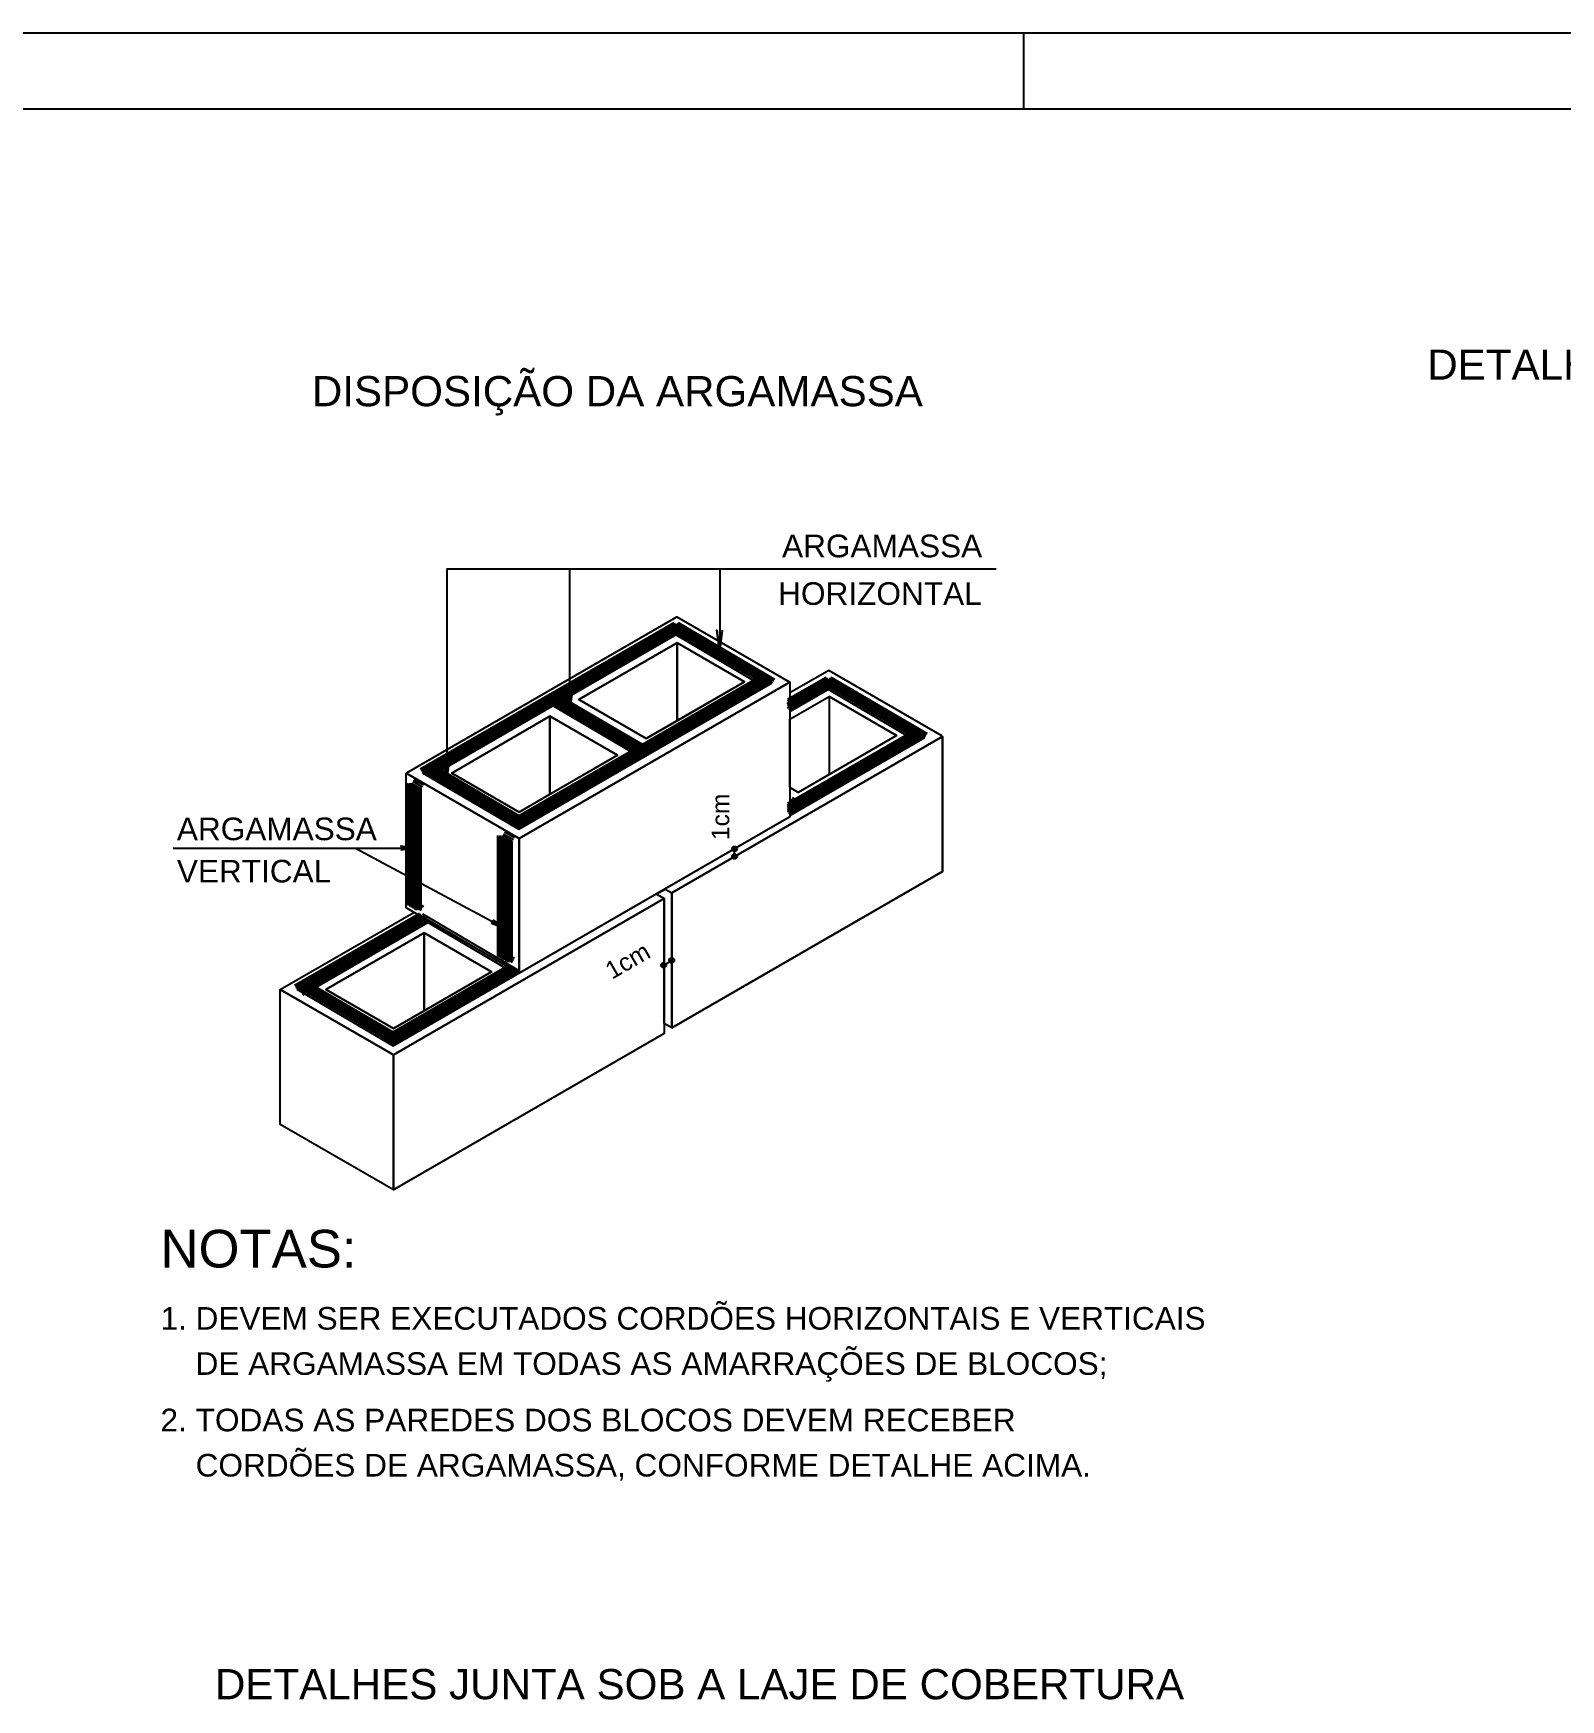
# Model space of a CAD drawing. Extents: x 0 to 119, y 0 to 84.
# Drawn here: x 31.77 to 52.03, y 62 to 84.1 of the extents above; entities that cross this region are included whole.
import ezdxf

# ---------------------------------------------------------------- set-up
doc = ezdxf.new("R2010")
doc.units = 0
doc.header["$MEASUREMENT"] = 0
for name, color, linetype in [('15', 12, 'CONTINUOUS'), ('32', 250, 'CONTINUOUS'), ('36', 7, 'CONTINUOUS'), ('4', 5, 'CONTINUOUS'), ('40', 7, 'CONTINUOUS'), ('7', 232, 'CONTINUOUS')]:
    doc.layers.add(name, color=color, linetype=linetype)
doc.styles.add('TQS_ARIAL', font='arial.ttf')

msp = doc.modelspace()

# ---------------------------------------------------------------- linework, layer by layer
at = {"layer": '36', "color": 7, "linetype": 'Continuous'}
for p, q in [((40.305823, 76.016999), (40.305823, 74.983475)), ((42.318172, 75.651329), (41.802061, 75.353356)), ((43.818087, 74.785387), (42.318172, 75.651329)), ((42.32192, 75.304321), (42.32192, 74.270799)), ((38.619872, 75.043564), (38.619872, 74.010042)), ((41.068628, 73.185327), (41.068628, 73.28533)), ((36.951425, 72.173448), (36.951425, 71.139926)), ((40.127078, 71.744616), (40.235124, 71.806997))]:
    msp.add_line(p, q, dxfattribs=at)
for points in [[(40.9171, 76.996958), (37.251967, 76.996958), (37.251967, 74.190618), (37.212856, 74.487686), (37.251967, 74.190618), (37.291076, 74.487686)], [(42.546756, 76.996958), (38.881623, 76.996958), (38.881623, 75.072745), (38.842512, 75.369814), (38.881623, 75.072745), (38.920733, 75.369814)], [(44.536552, 76.996958), (40.871419, 76.996958), (40.871419, 75.890842), (40.832308, 76.18791), (40.871419, 75.890842), (40.910528, 76.18791)], [(36.712585, 74.291643), (40.302073, 76.364005), (41.80199, 75.498065), (38.212511, 73.425644), (36.712624, 74.291621)], [(39.003413, 75.265059), (40.305823, 76.016999), (41.200854, 75.500247), (39.898495, 74.748293), (39.003409, 75.265063)], [(40.305823, 76.016999), (39.003416, 75.26506), (39.898495, 74.748293), (40.305823, 74.983475), (40.305823, 76.016999)], [(40.305823, 76.016999), (40.305823, 74.983475), (41.200854, 75.500247), (40.305823, 76.016999)], [(38.212545, 73.425625), (41.802061, 75.498023), (41.802061, 73.708799), (38.212545, 71.636323), (38.212511, 73.425644)], [(38.212545, 73.425625), (41.802061, 75.498023), (41.802061, 73.708799), (38.212512, 71.636343), (38.212545, 73.425625)], [(42.32192, 75.304321), (42.32192, 74.270799), (41.914592, 74.035617), (41.802061, 74.100586), (41.802061, 75.004181), (42.32192, 75.304321)], [(41.802061, 75.004181), (42.32192, 75.304321), (43.216951, 74.787571), (41.914592, 74.035617), (41.802061, 74.100586)], [(42.32192, 75.304321), (42.32192, 74.270799), (43.216951, 74.787571), (42.32192, 75.304321)], [(37.317462, 74.291624), (38.619872, 75.043564), (39.514903, 74.526812), (38.212544, 73.774858), (37.317458, 74.291628)], [(38.619872, 75.043564), (37.317465, 74.291625), (38.212544, 73.774858), (38.619872, 74.010042), (38.619872, 75.043564)], [(38.619872, 75.043564), (38.619872, 74.010042), (39.514903, 74.526812), (38.619872, 75.043564)], [(40.235124, 72.701647), (43.824639, 74.774046), (43.824639, 72.984823), (40.235091, 70.912366), (40.235124, 72.701647)], [(40.235124, 72.701609), (40.235124, 70.912347), (43.824639, 72.984785), (43.824567, 74.773967), (40.235124, 72.701609)], [(43.824567, 74.774004), (43.824639, 74.333277)], [(36.712624, 74.291621), (38.212511, 73.425644), (38.212545, 71.636323), (36.712624, 72.502325), (36.712585, 74.291643)], [(36.712624, 74.291621), (38.212511, 73.425644), (38.212545, 71.636362), (36.712624, 72.502325), (36.712624, 74.291621)], [(33.625353, 73.295207), (36.839046, 73.295207), (36.640793, 73.321308), (36.839046, 73.295207), (36.640793, 73.269106)], [(36.043535, 73.295207), (38.031211, 72.228375), (37.844185, 72.299133), (38.031211, 72.228375), (37.868872, 72.345128)], [(40.146346, 72.752903), (40.235124, 72.701647), (40.235124, 70.912347), (40.133614, 70.970955), (40.133542, 72.627949), (40.028557, 72.684833), (40.146346, 72.752903)], [(40.146346, 72.752903), (40.235089, 72.701666), (40.235124, 70.912347), (40.133614, 70.970955)], [(40.031798, 72.686686), (40.133542, 72.627949), (36.544065, 70.555529), (35.044178, 71.421505), (36.81474, 72.443771)], [(36.544098, 70.555509), (40.133614, 72.627909), (40.133614, 70.838684), (36.544098, 68.766209), (36.544065, 70.555529)], [(36.544098, 70.555509), (40.133614, 72.627909), (40.133614, 70.838684), (36.544066, 68.766227), (36.544098, 70.555509)], [(35.649016, 71.421508), (36.951425, 72.173448), (37.846455, 71.656698), (36.544096, 70.904744), (35.64901, 71.421514)], [(36.951425, 72.173448), (35.649018, 71.42151), (36.544096, 70.904744), (36.951425, 71.139926), (36.951425, 72.173448)], [(36.951425, 72.173448), (36.951425, 71.139926), (37.846455, 71.656698), (36.951425, 72.173448)], [(35.044178, 71.421505), (36.544065, 70.555529), (36.544098, 68.766209), (35.044178, 69.63221), (35.044137, 71.421528)], [(35.044178, 71.421505), (36.544065, 70.555529), (36.544098, 68.766247), (35.044178, 69.63221), (35.044178, 71.421505)]]:
    msp.add_lwpolyline(points, dxfattribs=at)
for centre, radius in [((41.068628, 73.28533), 0.033294), ((41.068628, 73.185327), 0.033294), ((41.068628, 73.28533), 0.016597), ((41.068628, 73.185327), 0.016597), ((40.235124, 71.806997), 0.033294), ((40.235124, 71.806997), 0.016597), ((40.127078, 71.744616), 0.033294), ((40.127078, 71.744616), 0.016597)]:
    msp.add_circle(centre, radius, dxfattribs=at)
at = {"layer": '4', "color": 5, "linetype": 'Continuous'}
for p, q in [((36.900385, 74.348188), (40.261487, 76.288721)), ((36.915385, 74.322207), (40.276487, 76.26274)), ((36.923146, 74.33535), (40.284053, 76.275769)), ((36.930385, 74.296226), (40.291487, 76.236759)), ((36.938146, 74.309369), (40.299053, 76.249788)), ((36.947166, 74.320938), (40.308073, 76.261358)), ((36.947166, 74.320938), (40.284352, 76.247662)), ((36.962166, 74.294957), (40.323073, 76.235378)), ((36.97165, 74.306525), (40.332557, 76.246946)), ((36.995714, 74.292194), (40.356817, 76.232728)), ((40.22559, 76.232906), (41.502838, 75.482699)), ((40.252708, 76.248403), (41.529956, 75.498196)), ((40.259581, 76.235434), (41.536829, 75.485228)), ((40.274774, 76.261302), (41.552023, 75.511096)), ((40.28484, 76.249846), (41.562088, 75.49964)), ((40.291487, 76.236759), (41.568736, 75.486553)), ((40.300033, 76.275714), (41.577282, 75.525508)), ((40.306681, 76.262627), (41.58393, 75.512421)), ((40.321875, 76.288495), (41.599123, 75.538289)), ((36.953146, 74.283388), (40.314053, 76.223808)), ((36.962166, 74.294957), (40.299352, 76.221681)), ((36.977166, 74.268976), (40.338073, 76.209397)), ((36.977166, 74.268976), (40.314352, 76.195701)), ((36.98665, 74.280545), (40.347557, 76.220965)), ((37.00165, 74.254564), (40.362557, 76.194984)), ((37.010714, 74.266213), (40.371817, 76.206748)), ((37.025714, 74.240232), (40.386817, 76.180767)), ((40.195202, 76.18117), (41.472451, 75.430964)), ((40.210396, 76.207038), (41.487644, 75.456831)), ((40.22232, 76.196667), (41.499569, 75.446461)), ((40.237514, 76.222535), (41.514763, 75.472328)), ((40.244387, 76.209566), (41.521635, 75.45936)), ((40.269646, 76.223978), (41.546894, 75.473772)), ((38.082304, 73.653973), (41.37472, 75.554852)), ((38.097304, 73.627993), (41.38972, 75.528871)), ((38.104202, 73.641551), (41.39662, 75.542429)), ((38.112304, 73.602012), (41.40472, 75.50289)), ((38.119202, 73.61557), (41.41162, 75.516448)), ((38.129398, 73.626905), (41.43447, 75.53509)), ((38.134202, 73.589589), (41.42662, 75.490467)), ((38.144398, 73.600924), (41.44947, 75.509109)), ((38.15377, 73.612677), (41.458842, 75.52086)), ((38.159398, 73.574943), (41.46447, 75.483128)), ((38.16877, 73.586696), (41.473842, 75.494879)), ((38.177633, 73.59798), (41.538736, 75.538514)), ((38.18377, 73.560715), (41.488842, 75.468898)), ((38.192633, 73.571999), (41.553736, 75.512534)), ((38.207633, 73.546018), (41.568736, 75.486553)), ((38.693335, 75.348261), (39.970582, 74.598056)), ((41.772061, 75.2691), (42.284064, 75.564707)), ((41.772061, 75.243121), (42.306631, 75.551755)), ((41.772061, 75.186294), (42.355135, 75.522932)), ((41.772061, 75.158069), (42.379394, 75.508713)), ((41.787061, 75.24312), (42.299064, 75.538726)), ((41.787061, 75.21714), (42.321631, 75.525774)), ((41.787061, 75.160313), (42.370135, 75.496951)), ((41.787061, 75.132088), (42.394394, 75.482732)), ((41.802061, 75.217139), (42.314064, 75.512745)), ((41.802061, 75.191159), (42.336631, 75.499794)), ((41.802061, 75.134333), (42.385135, 75.47097)), ((41.802061, 75.106107), (42.409394, 75.456751)), ((42.127301, 75.350658), (42.127301, 75.350658)), ((42.127301, 75.350658), (42.127301, 75.350658)), ((42.127301, 75.350658), (42.127301, 75.350658)), ((42.217779, 75.457154), (43.495027, 74.70695)), ((42.219045, 75.403625), (42.219045, 75.403625)), ((42.219045, 75.403625), (42.219045, 75.403625)), ((42.219045, 75.403625), (42.219045, 75.403625)), ((42.232973, 75.483022), (43.510221, 74.732817)), ((42.244897, 75.472651), (43.522147, 74.722445)), ((42.248166, 75.50889), (43.525415, 74.758685)), ((42.260091, 75.498519), (43.537341, 74.748313)), ((42.266964, 75.485551), (43.544213, 74.735346)), ((42.275285, 75.524387), (43.552535, 74.774181)), ((42.282157, 75.511418), (43.559407, 74.761214)), ((42.292224, 75.499963), (43.569472, 74.749758)), ((42.297351, 75.537286), (43.574601, 74.787082)), ((42.307418, 75.525831), (43.584666, 74.775626)), ((42.310788, 75.456594), (42.310788, 75.456594)), ((42.310788, 75.456594), (42.310788, 75.456594)), ((42.310788, 75.456594), (42.310788, 75.456594)), ((42.314064, 75.512745), (43.591314, 74.762539)), ((42.322612, 75.551699), (43.59986, 74.801494)), ((42.329258, 75.538613), (43.606508, 74.788407)), ((42.344452, 75.564481), (43.621702, 74.814275)), ((38.566665, 75.240936), (39.843914, 74.490729)), ((38.581859, 75.266803), (39.859108, 74.516597)), ((38.592405, 75.255595), (39.869654, 74.505389)), ((38.597053, 75.292671), (39.874301, 74.542465)), ((38.607599, 75.281463), (39.884847, 74.531257)), ((38.61585, 75.269332), (39.893098, 74.519125)), ((38.622793, 75.307331), (39.900041, 74.557124)), ((38.631044, 75.2952), (39.908292, 74.544993)), ((38.642504, 75.284518), (39.919752, 74.534312)), ((38.646238, 75.321067), (39.923486, 74.570861)), ((38.657697, 75.310386), (39.934946, 74.56018)), ((38.662948, 75.296525), (39.940194, 74.54632)), ((38.672891, 75.336254), (39.95014, 74.586048)), ((38.678141, 75.322393), (39.955388, 74.572188)), ((41.852072, 75.191754), (41.852072, 75.191754)), ((41.852072, 75.191754), (41.852072, 75.191754)), ((41.852072, 75.191754), (41.852072, 75.191754)), ((41.943815, 75.244721), (41.943815, 75.244721)), ((41.943815, 75.244721), (41.943815, 75.244721)), ((41.943815, 75.244721), (41.943815, 75.244721)), ((42.035558, 75.297689), (42.035558, 75.297689)), ((42.035558, 75.297689), (42.035558, 75.297689)), ((42.035558, 75.297689), (42.035558, 75.297689)), ((41.772061, 73.892506), (43.397297, 74.830836)), ((41.772061, 73.867439), (43.419197, 74.818413)), ((41.772061, 73.781474), (43.561314, 74.8145)), ((41.772061, 73.838247), (43.457048, 74.811074)), ((41.772061, 73.809947), (43.48142, 74.796846)), ((41.787061, 73.866525), (43.412297, 74.804855)), ((41.787061, 73.841458), (43.434197, 74.792433)), ((41.787061, 73.755494), (43.576314, 74.78852)), ((41.787061, 73.812266), (43.472048, 74.785093)), ((41.787061, 73.783966), (43.49642, 74.770865)), ((41.802061, 73.840544), (43.427297, 74.778875)), ((41.802061, 73.815477), (43.449197, 74.766452)), ((41.802061, 73.729513), (43.591314, 74.762539)), ((41.802061, 73.786286), (43.487048, 74.759112)), ((41.802061, 73.757985), (43.51142, 74.744884)), ((36.930385, 74.296226), (38.207633, 73.546018)), ((36.945578, 74.322094), (38.222827, 73.571886)), ((36.957017, 74.311602), (38.234266, 73.561395)), ((36.960772, 74.347962), (38.238021, 73.597754)), ((36.972211, 74.33747), (38.249459, 73.587263)), ((36.979569, 74.324622), (38.256816, 73.574416)), ((36.987405, 74.363338), (38.264653, 73.613131)), ((36.994763, 74.35049), (38.27201, 73.600284)), ((37.003123, 74.338414), (38.280372, 73.588208)), ((37.009957, 74.376358), (38.287204, 73.626152)), ((37.018317, 74.364282), (38.295565, 73.614076)), ((37.026668, 74.351814), (38.303915, 73.601609)), ((37.033511, 74.39015), (38.310759, 73.639944)), ((37.041862, 74.377682), (38.319109, 73.627477)), ((37.057056, 74.40355), (38.334303, 73.653345)), ((36.725966, 72.544903), (36.725966, 74.156159)), ((36.74315, 72.534707), (36.74315, 74.145961)), ((36.755966, 72.544903), (36.755966, 74.156159)), ((36.765301, 72.522194), (36.765301, 74.133448)), ((36.77315, 72.534707), (36.77315, 74.145961)), ((36.785966, 72.544903), (36.785966, 74.156159)), ((36.785966, 74.156159), (36.911918, 74.083438)), ((36.787394, 72.509542), (36.787394, 74.120796)), ((36.795301, 72.522194), (36.795301, 74.133448)), ((36.800967, 74.182139), (36.926919, 74.109419)), ((36.80315, 72.534707), (36.80315, 74.145961)), ((36.809552, 72.496644), (36.809552, 74.107898)), ((36.815967, 74.20812), (36.941919, 74.135399)), ((36.817394, 72.509542), (36.817394, 74.120796)), ((36.825301, 72.522194), (36.825301, 74.133448)), ((36.831268, 72.483615), (36.831268, 74.094869)), ((36.839552, 72.496644), (36.839552, 74.107898)), ((36.847394, 72.509542), (36.847394, 74.120796)), ((36.851918, 72.472184), (36.851918, 74.083438)), ((36.861268, 72.483615), (36.861268, 74.094869)), ((36.869552, 72.496644), (36.869552, 74.107898)), ((36.881918, 72.472184), (36.881918, 74.083438)), ((36.891268, 72.483615), (36.891268, 74.094869)), ((36.911918, 72.472184), (36.911918, 74.083438)), ((41.802061, 73.9167), (41.962773, 73.822306)), ((41.802061, 73.892685), (41.942329, 73.810298)), ((41.802061, 73.861844), (41.915675, 73.795111)), ((41.802061, 73.834336), (41.89223, 73.781375)), ((41.802061, 73.804559), (41.86649, 73.766714)), ((41.817254, 73.942568), (41.977966, 73.848174)), ((41.817254, 73.918553), (41.957522, 73.836166)), ((41.817254, 73.887712), (41.930869, 73.820979)), ((41.817254, 73.860204), (41.907424, 73.807243)), ((41.817255, 73.830426), (41.881685, 73.792581)), ((41.832448, 73.968436), (41.99316, 73.874042)), ((41.832448, 73.944421), (41.972716, 73.862034)), ((41.832448, 73.91358), (41.946063, 73.846847)), ((41.832448, 73.886072), (41.922618, 73.833111)), ((41.832449, 73.856294), (41.896879, 73.818449)), ((37.92929, 71.858634), (37.92929, 73.461405)), ((37.951338, 71.843934), (37.951338, 73.446707)), ((37.95929, 71.858634), (37.95929, 73.461405)), ((37.976639, 71.833712), (37.976639, 73.434068)), ((37.981338, 71.843934), (37.981338, 73.446707)), ((37.98929, 73.461405), (38.120226, 73.385808)), ((37.98929, 71.858634), (37.98929, 73.461405)), ((37.997727, 71.818805), (37.997727, 73.421034)), ((38.00429, 73.487386), (38.135226, 73.411789)), ((38.006639, 71.833712), (38.006639, 73.434068)), ((38.011338, 71.843934), (38.011338, 73.446707)), ((38.015975, 71.809129), (38.015975, 73.411358)), ((38.01929, 73.513367), (38.150226, 73.437769)), ((38.027727, 71.818805), (38.027727, 73.421034)), ((38.036639, 71.833712), (38.036639, 73.434068)), ((38.038964, 71.794706), (38.038964, 73.396935)), ((38.045975, 71.809129), (38.045975, 73.411358)), ((38.057727, 71.818805), (38.057727, 73.421034)), ((38.060226, 71.783037), (38.060226, 73.385808)), ((38.068964, 71.794706), (38.068964, 73.396935)), ((38.075975, 71.809129), (38.075975, 73.411358)), ((38.090226, 71.783037), (38.090226, 73.385808)), ((38.098964, 71.794706), (38.098964, 73.396935)), ((38.120226, 71.783037), (38.120226, 73.385808)), ((36.785966, 72.544903), (36.911918, 72.472184)), ((36.800967, 72.570884), (36.926918, 72.498165)), ((36.815967, 72.596864), (36.941918, 72.524145)), ((35.231937, 71.478072), (36.889312, 72.434957)), ((35.246937, 71.452091), (36.904312, 72.408976)), ((35.2547, 71.465234), (36.911811, 72.421968)), ((35.261937, 71.426111), (36.919312, 72.382996)), ((35.2697, 71.439254), (36.926811, 72.395987)), ((35.2847, 71.413273), (36.941811, 72.370006)), ((35.303203, 71.436411), (36.961026, 72.393554)), ((35.318203, 71.410431), (36.976026, 72.367573)), ((35.327268, 71.42208), (36.985469, 72.379443)), ((35.333203, 71.38445), (36.991026, 72.341592)), ((35.342268, 71.396099), (37.000469, 72.353462)), ((35.357268, 71.370118), (37.015469, 72.327481)), ((36.801415, 72.260669), (36.801415, 72.260669)), ((36.801415, 72.260669), (36.801415, 72.260669)), ((36.801415, 72.260669), (36.801415, 72.260669)), ((36.893158, 72.313638), (36.893158, 72.313638)), ((36.893158, 72.313638), (36.893158, 72.313638)), ((36.893158, 72.313638), (36.893158, 72.313638)), ((36.898218, 72.37082), (38.175466, 71.620614)), ((36.913411, 72.396688), (38.19066, 71.646482)), ((36.928605, 72.422556), (38.205854, 71.672349)), ((36.434443, 72.048798), (36.434443, 72.048798)), ((36.434443, 72.048798), (36.434443, 72.048798)), ((36.434443, 72.048798), (36.434443, 72.048798)), ((36.526187, 72.101766), (36.526187, 72.101766)), ((36.526187, 72.101766), (36.526187, 72.101766)), ((36.526187, 72.101766), (36.526187, 72.101766)), ((36.61793, 72.154734), (36.61793, 72.154734)), ((36.61793, 72.154734), (36.61793, 72.154734)), ((36.61793, 72.154734), (36.61793, 72.154734)), ((36.709673, 72.207702), (36.709673, 72.207702)), ((36.709673, 72.207702), (36.709673, 72.207702)), ((36.709673, 72.207702), (36.709673, 72.207702)), ((36.06747, 71.836927), (36.06747, 71.836927)), ((36.06747, 71.836927), (36.06747, 71.836927)), ((36.06747, 71.836927), (36.06747, 71.836927)), ((36.159214, 71.889894), (36.159214, 71.889894)), ((36.159214, 71.889894), (36.159214, 71.889894)), ((36.159214, 71.889894), (36.159214, 71.889894)), ((36.250957, 71.942862), (36.250957, 71.942862)), ((36.250957, 71.942862), (36.250957, 71.942862)), ((36.250957, 71.942862), (36.250957, 71.942862)), ((36.3427, 71.995831), (36.3427, 71.995831)), ((36.3427, 71.995831), (36.3427, 71.995831)), ((36.3427, 71.995831), (36.3427, 71.995831)), ((37.98929, 71.858634), (38.120226, 71.783037)), ((38.00429, 71.884614), (38.135226, 71.809017)), ((38.01929, 71.910595), (38.150226, 71.834998)), ((35.700497, 71.625054), (35.700497, 71.625054)), ((35.700497, 71.625054), (35.700497, 71.625054)), ((35.700497, 71.625054), (35.700497, 71.625054)), ((35.792242, 71.678023), (35.792242, 71.678023)), ((35.792242, 71.678023), (35.792242, 71.678023)), ((35.792242, 71.678023), (35.792242, 71.678023)), ((35.883985, 71.730991), (35.883985, 71.730991)), ((35.883985, 71.730991), (35.883985, 71.730991)), ((35.883985, 71.730991), (35.883985, 71.730991)), ((35.975727, 71.783958), (35.975727, 71.783958)), ((35.975727, 71.783958), (35.975727, 71.783958)), ((35.975727, 71.783958), (35.975727, 71.783958)), ((36.413856, 70.783858), (38.081489, 71.746667)), ((36.428856, 70.757877), (38.096489, 71.720686)), ((36.435756, 70.771435), (38.103198, 71.734133)), ((36.443856, 70.731896), (38.111489, 71.694705)), ((36.450756, 70.745454), (38.118198, 71.708152)), ((36.46095, 70.756789), (38.12848, 71.719538)), ((36.465756, 70.719474), (38.133198, 71.682171)), ((36.47595, 70.730808), (38.14348, 71.693557)), ((36.485322, 70.742561), (38.152988, 71.705388)), ((36.49095, 70.704828), (38.15848, 71.667576)), ((36.500322, 70.71658), (38.167988, 71.679407)), ((36.509185, 70.727866), (38.177646, 71.691152)), ((36.515322, 70.6906), (38.182988, 71.653426)), ((36.524185, 70.701885), (38.192646, 71.665172)), ((36.539185, 70.675904), (38.207646, 71.639191)), ((35.261937, 71.426111), (36.539185, 70.675904)), ((35.277131, 71.451978), (36.554379, 70.701772)), ((35.288569, 71.441486), (36.565818, 70.69128)), ((35.292324, 71.477846), (36.569573, 70.72764)), ((35.303763, 71.467354), (36.581012, 70.717148)), ((35.311121, 71.454507), (36.588368, 70.7043)), ((35.318957, 71.493222), (36.596205, 70.743016)), ((35.326315, 71.480375), (36.603562, 70.730168)), ((35.333525, 71.413183), (35.333525, 71.413183)), ((35.333525, 71.413183), (35.333525, 71.413183)), ((35.333525, 71.413183), (35.333525, 71.413183)), ((35.334675, 71.468299), (36.611924, 70.718092)), ((35.341509, 71.506242), (36.618756, 70.756036)), ((35.349869, 71.494167), (36.627118, 70.74396)), ((35.35822, 71.4817), (36.635467, 70.731493)), ((35.365063, 71.520035), (36.642311, 70.769828)), ((35.373414, 71.507568), (36.650661, 70.757361)), ((35.388608, 71.533436), (36.665855, 70.783229)), ((35.425269, 71.46615), (35.425269, 71.46615)), ((35.425269, 71.46615), (35.425269, 71.46615)), ((35.425269, 71.46615), (35.425269, 71.46615)), ((35.517012, 71.519119), (35.517012, 71.519119)), ((35.517012, 71.519119), (35.517012, 71.519119)), ((35.517012, 71.519119), (35.517012, 71.519119)), ((35.608755, 71.572087), (35.608755, 71.572087)), ((35.608755, 71.572087), (35.608755, 71.572087)), ((35.608755, 71.572087), (35.608755, 71.572087))]:
    msp.add_line(p, q, dxfattribs=at)
for points in [[(42.390651, 75.43342), (41.772061, 75.214841), (42.306929, 75.523648)], [(42.375651, 75.4594), (41.787061, 75.188861), (42.321929, 75.497667)], [(42.360651, 75.485381), (41.802061, 75.16288), (42.336929, 75.471687)], [(35.278718, 71.450822), (36.996301, 72.303905), (35.338718, 71.346899)], [(35.293718, 71.424841), (36.981301, 72.329886), (35.323718, 71.37288)], [(35.308718, 71.398861), (36.966301, 72.355867), (35.308718, 71.398861)]]:
    msp.add_lwpolyline(points, dxfattribs=at)
at = {"layer": '40', "linetype": 'Continuous'}
for p, q in [((118.9, 84.099998), (0, 84.100001)), ((44.9, 84.099999), (44.9, 83.099999))]:
    msp.add_line(p, q, dxfattribs=at)
at = {"layer": '7', "color": 232, "linetype": 'Continuous'}
msp.add_line((3, 83.100001), (117.9, 83.099998), dxfattribs=at)

# ---------------------------------------------------------------- texts
at = {"layer": '15', "color": 12, "linetype": 'Continuous', "style": 'TQS_ARIAL'}
for s, p in [('DETALHES DE ARRANQUES', (50.25594, 79.507221)), ('DISPOSIÇÃO DA ARGAMASSA', (35.462787, 79.155478)), ('DETALHES JUNTA SOB A LAJE DE COBERTURA', (34.177485, 62.010418))]:
    msp.add_text(s, height=0.4, dxfattribs=at).set_placement(p)
at = {"layer": '32', "color": 250, "linetype": 'Continuous', "style": 'TQS_ARIAL'}
for s, height, p in [('ARGAMASSA', 0.3, (41.698458, 77.152475)), ('HORIZONTAL', 0.3, (41.646378, 76.521516)), ('ARGAMASSA', 0.299632, (33.67276, 73.401095)), ('VERTICAL', 0.299632, (33.67276, 72.84056)), ('NOTAS:', 0.5, (33.455488, 67.735091)), ('1. DEVEM SER EXECUTADOS CORDÕES HORIZONTAIS E VERTICAIS', 0.299632, (33.455488, 66.911103)), ('    DE ARGAMASSA EM TODAS AS AMARRAÇÕES DE BLOCOS;', 0.299632, (33.455488, 66.311839)), ('2. TODAS AS PAREDES DOS BLOCOS DEVEM RECEBER', 0.3, (33.455488, 65.562759)), ('    CORDÕES DE ARGAMASSA, CONFORME DETALHE ACIMA.', 0.3, (33.455488, 64.963495))]:
    msp.add_text(s, height=height, dxfattribs=at).set_placement(p)
at = {"layer": '36', "color": 7, "linetype": 'Continuous', "style": 'TQS_ARIAL'}
for rotation, p in [(90, (40.997324, 73.402586)), (30, (39.442666, 71.549294))]:
    msp.add_text('1cm', height=0.23329, rotation=rotation, dxfattribs=at).set_placement(p)

doc.saveas('drawing.dxf')
